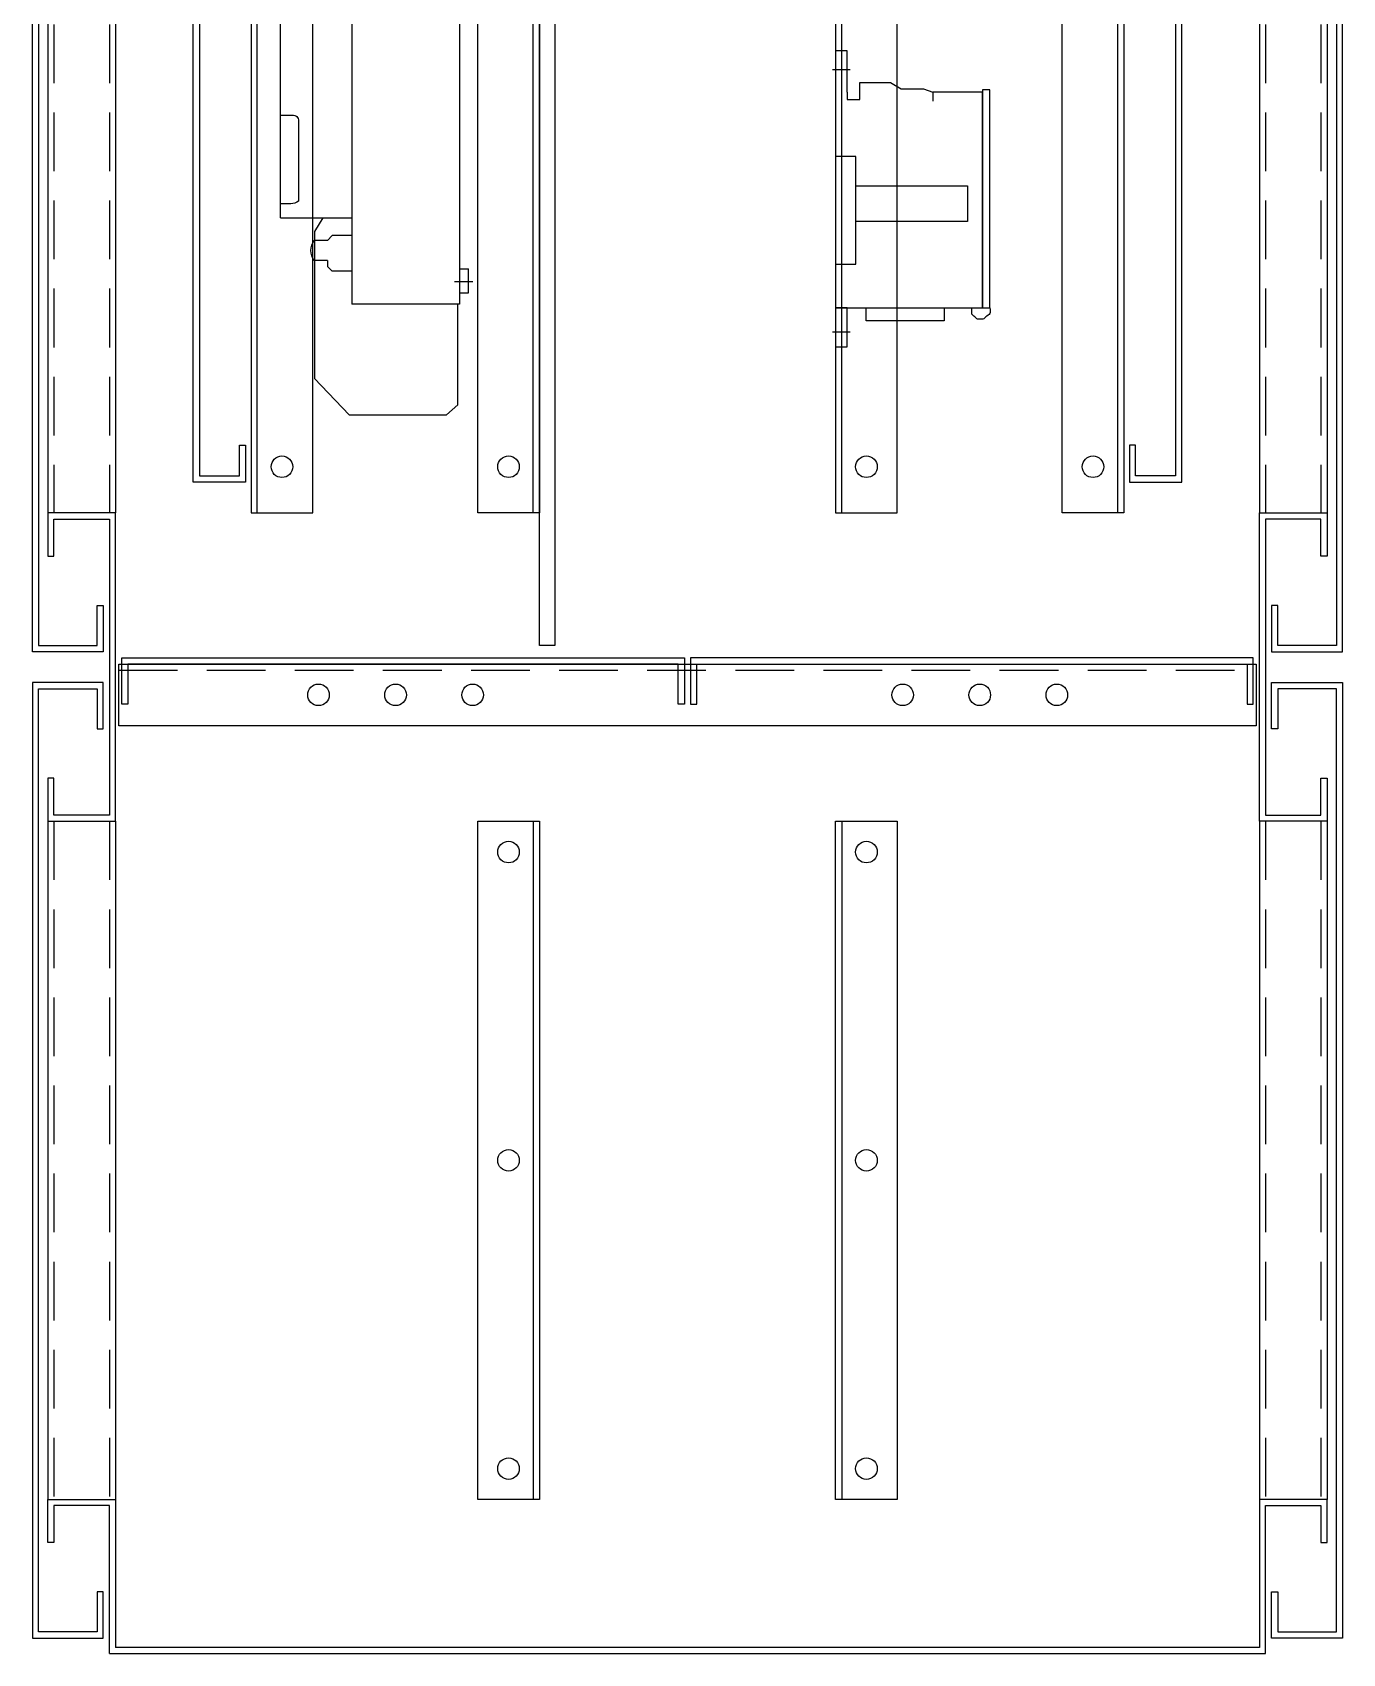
# Model space of a CAD drawing. Header units: millimetres. Extents: x -33730 to 17150, y -76829 to -27437.
# Drawn here: x -1837 to -1412, y -74716 to -74190 of the extents above; entities that cross this region are included whole.
import ezdxf

# ---------------------------------------------------------------- set-up
doc = ezdxf.new("R2010")
doc.units = ezdxf.units.MM
doc.header["$LTSCALE"] = 3
doc.linetypes.add('ACAD_ISO04W100', pattern=[30, 24, -3, 0, -3])
doc.linetypes.add('HIDDEN', pattern=[9.525, 6.35, -3.175])
for name, color, linetype in [('@.VISIBLE', 7, 'Continuous'), ('centerline', 6, 'ACAD_ISO04W100'), ('dim', 7, 'Continuous'), ('equipments', 2, 'Continuous')]:
    doc.layers.add(name, color=color, linetype=linetype)

# ---------------------------------------------------------------- blocks, each defined once
blk = doc.blocks.new('A$C738e0ed5')
at = {"color": 5, "ltscale": 20}
for p, q in [((0, 89.91), (5.71, 89.91)), ((0, 4.91), (5.71, 4.91))]:
    blk.add_line(p, q, dxfattribs=at)
at = {"ltscale": 20}
for points in [[(4.75, 82.62), (4.75, 96), (1, 96), (1, 82.62)], [(4.75, 82.62), (4.75, 80.21), (8.81, 80.21), (8.81, 85.79), (18.8, 85.79), (22.28, 83.68), (29.54, 83.68), (32.52, 82.62), (32.52, 79.71)], [(1, 82.62), (1, 82.62), (1, 12.62), (48.64, 12.62), (48.64, 82.62), (32.52, 82.62)]]:
    blk.add_lwpolyline(points, dxfattribs=at)
for points in [[(51, 83.4), (48.64, 83.4), (48.64, 12.62), (51, 12.62)], [(1, 26.86), (7.53, 26.86), (7.53, 61.77), (1, 61.77)], [(43.8, 40.68), (7.53, 40.68), (7.53, 52.23), (43.8, 52.23)], [(1, 0), (4.71, 0), (4.71, 12.62), (1, 12.62)], [(10.92, 12.62), (36.24, 12.62), (36.24, 8.45), (10.92, 8.45)]]:
    blk.add_lwpolyline(points, close=True, dxfattribs=at)
blk.add_spline([(51, 12.62), (51, 10.75), (49.76, 9.73), (48.76, 8.96), (47.95, 8.96), (47.03, 8.96), (46.14, 9.69), (45.22, 10.57), (45.22, 11.86), (45.22, 12.62)], degree=3, dxfattribs=at)
blk = doc.blocks.new('CE-38 Side')
at = {"layer": 'centerline'}
for p, q in [((-1.04, -9.79), (5.06, -9.79)), ((-0.37, -149.79), (5.55, -149.79))]:
    blk.add_line(p, q, dxfattribs=at)
at = {"layer": 'equipments'}
for p, q in [((0, 0), (0, -18.12)), ((62, 0), (0, 0)), ((3.87, 0), (3.87, -157)), ((38.73, -157), (38.73, 0)), ((52.66, 0), (52.66, -17.93)), ((62, -129.08), (62, 0)), ((62, -3.17), (52.66, -3.17)), ((62, -10.67), (52.66, -10.67)), ((0, -18.12), (3.87, -18.12)), ((52.66, -17.93), (62, -17.93)), ((56.1, -97.43), (56.1, -123.6)), ((62, -95.77), (58.17, -95.77)), ((62, -124.44), (58.64, -124.44)), ((62, -129.08), (38.73, -129.08)), ((48.29, -129.08), (50.99, -133.52)), ((38.73, -134.75), (45.24, -134.75)), ((45.24, -134.75), (46.73, -136.36)), ((46.73, -136.36), (50.99, -136.36)), ((50.99, -133.52), (50.99, -181.16)), ((3.87, -145.6), (0.96, -145.6)), ((0.96, -153.4), (0.96, -145.6)), ((38.73, -146.39), (45.24, -146.39)), ((45.24, -146.39), (46.73, -144.78)), ((46.73, -142.93), (50.99, -142.93)), ((46.73, -142.93), (46.73, -144.78)), ((3.87, -153.4), (0.96, -153.4)), ((3.87, -157), (38.83, -157)), ((4.5, -189.7), (4.5, -157)), ((50.99, -181.16), (39.73, -193)), ((8.13, -193), (4.5, -189.7)), ((39.73, -193), (8.13, -193))]:
    blk.add_line(p, q, dxfattribs=at)
for centre, radius, start, end in [((57.89, -97.53), 1.79, 81.097, 183.2065), ((58.48, -120.68), 3.77, 230.8403, 272.3199), ((46.87, -139.65), 5.27, 321.4222, 38.5778)]:
    blk.add_arc(centre, radius, start, end, dxfattribs=at)

msp = doc.modelspace()

# ---------------------------------------------------------------- linework, layer by layer
at = {"layer": '@.VISIBLE', "color": 252}
for p, q in [((-1832.46, -73616.35), (-1832.46, -74346.35)), ((-1810.46, -73616.35), (-1810.46, -74346.35)), ((-1439.46, -73616.35), (-1439.46, -74346.35)), ((-1417.46, -73616.35), (-1417.46, -74346.35)), ((-1832.46, -74446.35), (-1832.46, -74666.35)), ((-1810.46, -74446.35), (-1810.46, -74666.35)), ((-1439.46, -74446.35), (-1439.46, -74666.35)), ((-1417.46, -74446.35), (-1417.46, -74666.35))]:
    msp.add_line(p, q, dxfattribs=at)
at = {"layer": '@.VISIBLE', "color": 252, "linetype": 'HIDDEN'}
for p, q in [((-1830.46, -73616.35), (-1830.46, -74346.35)), ((-1812.46, -73616.35), (-1812.46, -74346.35)), ((-1437.46, -73616.35), (-1437.46, -74346.35)), ((-1419.46, -73616.35), (-1419.46, -74346.35)), ((-1830.46, -74446.35), (-1830.46, -74666.35)), ((-1812.46, -74446.35), (-1812.46, -74666.35)), ((-1437.46, -74446.35), (-1437.46, -74666.35)), ((-1419.46, -74446.35), (-1419.46, -74666.35))]:
    msp.add_line(p, q, dxfattribs=at)
at = {"layer": '@.VISIBLE', "color": 2}
for p, q in [((-1764.51, -74346.35), (-1764.51, -73616.35)), ((-1485.41, -74346.35), (-1485.41, -73616.35))]:
    msp.add_line(p, q, dxfattribs=at)
at = {"layer": '@.VISIBLE', "color": 151}
for p, q in [((-1675.01, -74346.35), (-1675.01, -73616.35)), ((-1574.91, -74346.35), (-1574.91, -73616.35)), ((-1675.01, -74446.35), (-1675.01, -74666.35)), ((-1574.91, -74446.35), (-1574.91, -74666.35))]:
    msp.add_line(p, q, dxfattribs=at)
at = {"layer": '@.VISIBLE', "color": 6, "linetype": 'HIDDEN'}
msp.add_line((-1809.46, -74397.35), (-1440.46, -74397.35), dxfattribs=at)
at = {"layer": '@.VISIBLE'}
for p, q in [((-1812.46, -74716.35), (-1437.46, -74716.35)), ((-1439.46, -74714.35), (-1810.46, -74714.35))]:
    msp.add_line(p, q, dxfattribs=at)
at = {"layer": '@.VISIBLE', "color": 4}
for points in [[(-1816.46, -73581.35), (-1816.46, -73568.35), (-1835.46, -73568.35), (-1835.46, -74389.35), (-1816.46, -74389.35), (-1816.46, -74376.35), (-1814.46, -74376.35), (-1814.46, -74391.35), (-1837.46, -74391.35), (-1837.46, -73566.35), (-1814.46, -73566.35), (-1814.46, -73581.35)], [(-1433.46, -73581.35), (-1433.46, -73568.35), (-1414.46, -73568.35), (-1414.46, -74389.35), (-1433.46, -74389.35), (-1433.46, -74376.35), (-1435.46, -74376.35), (-1435.46, -74391.35), (-1412.46, -74391.35), (-1412.46, -73566.35), (-1435.46, -73566.35), (-1435.46, -73581.35)], [(-1768.31, -74324.35), (-1768.31, -74336.35), (-1785.31, -74336.35), (-1785.31, -73626.35), (-1768.31, -73626.35), (-1768.31, -73638.35), (-1770.31, -73638.35), (-1770.31, -73628.35), (-1783.31, -73628.35), (-1783.31, -74334.35), (-1770.31, -74334.35), (-1770.31, -74324.35)], [(-1481.61, -74324.35), (-1481.61, -74336.35), (-1464.61, -74336.35), (-1464.61, -73626.35), (-1481.61, -73626.35), (-1481.61, -73638.35), (-1479.61, -73638.35), (-1479.61, -73628.35), (-1466.61, -73628.35), (-1466.61, -74334.35), (-1479.61, -74334.35), (-1479.61, -74324.35)], [(-1814.46, -74416.35), (-1814.46, -74401.35), (-1837.46, -74401.35), (-1837.46, -74711.35), (-1814.46, -74711.35), (-1814.46, -74696.35), (-1816.46, -74696.35), (-1816.46, -74709.35), (-1835.46, -74709.35), (-1835.46, -74403.35), (-1816.46, -74403.35), (-1816.46, -74416.35)], [(-1435.46, -74416.35), (-1435.46, -74401.35), (-1412.46, -74401.35), (-1412.46, -74711.35), (-1435.46, -74711.35), (-1435.46, -74696.35), (-1433.46, -74696.35), (-1433.46, -74709.35), (-1414.46, -74709.35), (-1414.46, -74403.35), (-1433.46, -74403.35), (-1433.46, -74416.35)]]:
    msp.add_lwpolyline(points, close=True, dxfattribs=at)
at = {"layer": '@.VISIBLE', "color": 2}
for points in [[(-1746.51, -73616.35), (-1766.51, -73616.35), (-1766.51, -74346.35), (-1746.51, -74346.35)], [(-1503.41, -73616.35), (-1483.41, -73616.35), (-1483.41, -74346.35), (-1503.41, -74346.35)], [(-1673.01, -73983.35), (-1668.01, -73983.35), (-1668.01, -74389.35), (-1673.01, -74389.35)]]:
    msp.add_lwpolyline(points, close=True, dxfattribs=at)
at = {"layer": '@.VISIBLE', "color": 151}
for points in [[(-1693.01, -73616.35), (-1673.01, -73616.35), (-1673.01, -74346.35), (-1693.01, -74346.35)], [(-1556.91, -73616.35), (-1576.91, -73616.35), (-1576.91, -74346.35), (-1556.91, -74346.35)], [(-1693.01, -74446.35), (-1673.01, -74446.35), (-1673.01, -74666.35), (-1693.01, -74666.35)], [(-1576.91, -74446.35), (-1556.91, -74446.35), (-1556.91, -74666.35), (-1576.91, -74666.35)]]:
    msp.add_lwpolyline(points, close=True, dxfattribs=at)
at = {"layer": '@.VISIBLE'}
for points in [[(-1810.46, -74446.35), (-1810.46, -74346.35), (-1832.46, -74346.35), (-1832.46, -74360.35), (-1830.46, -74360.35), (-1830.46, -74348.35), (-1812.46, -74348.35), (-1812.46, -74444.35), (-1830.46, -74444.35), (-1830.46, -74432.35), (-1832.46, -74432.35), (-1832.46, -74446.35)], [(-1439.46, -74446.35), (-1439.46, -74346.35), (-1417.46, -74346.35), (-1417.46, -74360.35), (-1419.46, -74360.35), (-1419.46, -74348.35), (-1437.46, -74348.35), (-1437.46, -74444.35), (-1419.46, -74444.35), (-1419.46, -74432.35), (-1417.46, -74432.35), (-1417.46, -74446.35)]]:
    msp.add_lwpolyline(points, close=True, dxfattribs=at)
at = {"layer": '@.VISIBLE', "color": 6}
msp.add_lwpolyline([(-1809.46, -74395.35), (-1440.46, -74395.35), (-1440.46, -74415.35), (-1809.46, -74415.35)], close=True, dxfattribs=at)
at = {"layer": '@.VISIBLE', "color": 3}
for points in [[(-1808.46, -74408.35), (-1808.46, -74393.35), (-1625.96, -74393.35), (-1625.96, -74408.35), (-1627.96, -74408.35), (-1627.96, -74395.35), (-1806.46, -74395.35), (-1806.46, -74408.35)], [(-1441.46, -74408.35), (-1441.46, -74393.35), (-1623.96, -74393.35), (-1623.96, -74408.35), (-1621.96, -74408.35), (-1621.96, -74395.35), (-1443.46, -74395.35), (-1443.46, -74408.35)]]:
    msp.add_lwpolyline(points, close=True, dxfattribs=at)
at = {"layer": '@.VISIBLE'}
for points in [[(-1812.46, -74716.35), (-1812.46, -74668.35), (-1830.46, -74668.35), (-1830.46, -74680.35), (-1832.46, -74680.35), (-1832.46, -74666.35), (-1810.46, -74666.35), (-1810.46, -74714.35)], [(-1437.46, -74716.35), (-1437.46, -74668.35), (-1419.46, -74668.35), (-1419.46, -74680.35), (-1417.46, -74680.35), (-1417.46, -74666.35), (-1439.46, -74666.35), (-1439.46, -74714.35)]]:
    msp.add_lwpolyline(points, dxfattribs=at)
at = {"layer": '@.VISIBLE', "color": 2}
for centre in [(-1756.51, -74331.35), (-1493.41, -74331.35)]:
    msp.add_circle(centre, 3.5, dxfattribs=at)
at = {"layer": '@.VISIBLE', "color": 151}
for centre in [(-1683.01, -74331.35), (-1566.91, -74331.35), (-1683.01, -74456.35), (-1566.91, -74456.35), (-1683.01, -74556.35), (-1566.91, -74556.35), (-1683.01, -74656.35), (-1566.91, -74656.35)]:
    msp.add_circle(centre, 3.5, dxfattribs=at)
at = {"layer": '@.VISIBLE', "color": 6}
for centre in [(-1744.66, -74405.35), (-1719.66, -74405.35), (-1694.66, -74405.35), (-1555.16, -74405.35), (-1530.16, -74405.35), (-1505.16, -74405.35)]:
    msp.add_circle(centre, 3.5, dxfattribs=at)

# ---------------------------------------------------------------- block references
at = {"layer": '@.VISIBLE'}
msp.add_blockref('A$C738e0ed5', (-1577.91, -74292.44), dxfattribs=at)
at = {"layer": 'dim', "xscale": -1}
msp.add_blockref('CE-38 Side', (-1695.01, -74121.56), dxfattribs=at)

doc.saveas('drawing.dxf')
